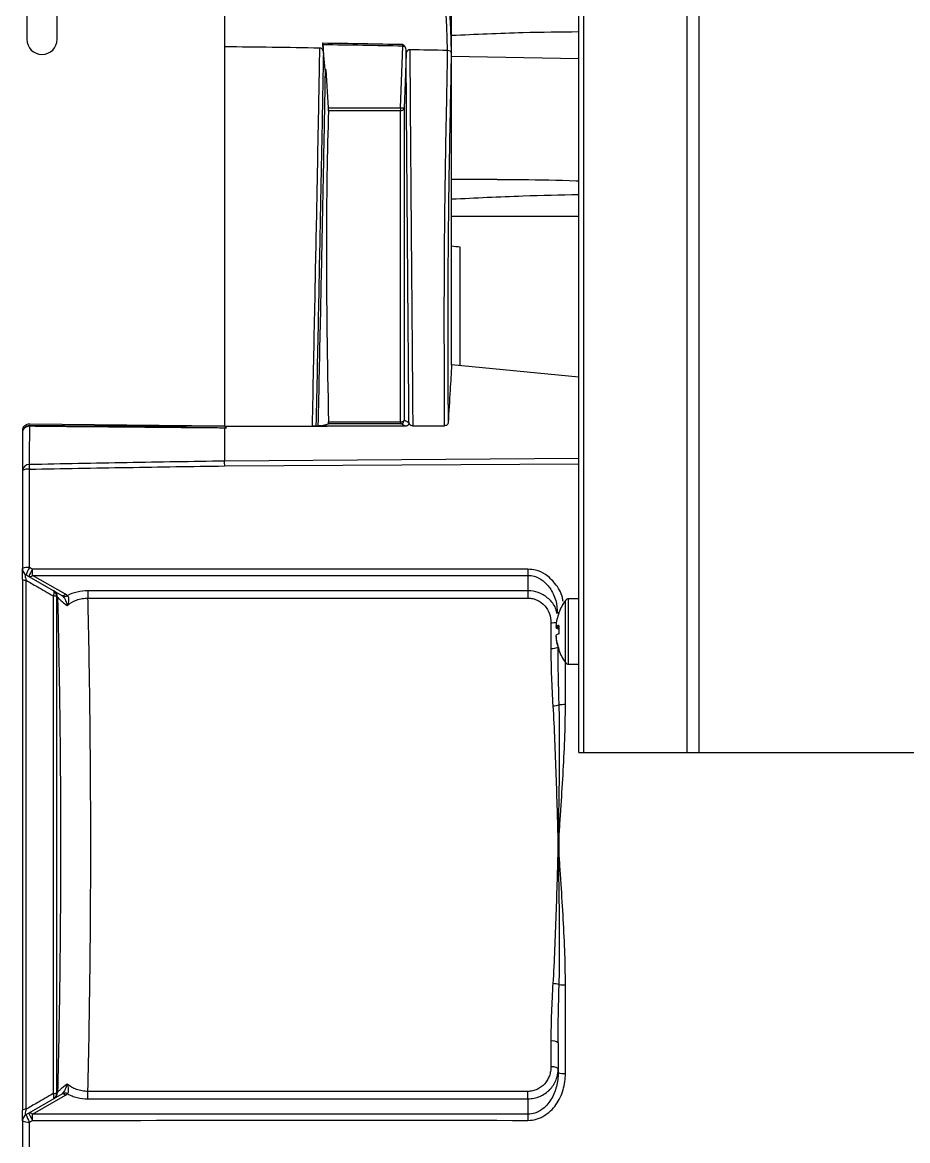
# Model space of a CAD drawing. Extents: x 9.3 to 87.2, y 0.6 to 68.8.
# Drawn here: x 56.185 to 59.844, y 25.467 to 30.091 of the extents above; entities that cross this region are included whole.
import ezdxf

# ---------------------------------------------------------------- set-up
doc = ezdxf.new("R2010")
doc.units = 0
doc.header["$MEASUREMENT"] = 0
doc.layers.add('OBJECT', color=7, linetype='CONTINUOUS')

msp = doc.modelspace()

# ---------------------------------------------------------------- linework, layer by layer
at = {"layer": 'OBJECT'}
for p, q in [((58.4856, 27.0722), (58.4856, 33.8472)), ((58.5061, 27.0722), (58.5061, 33.8472)), ((58.9336, 27.0722), (58.9336, 33.8472)), ((58.9831, 27.0722), (58.9831, 33.8472)), ((57.0206, 30.7699), (57.0206, 29.9916)), ((56.2031, 30.1437), (56.2031, 30.0212)), ((56.3281, 30.0212), (56.3281, 30.1437)), ((57.4362, 29.8948), (57.4272, 29.9985)), ((57.7483, 29.738), (57.7571, 29.9928)), ((57.7711, 29.9555), (57.7714, 29.9722)), ((57.9426, 29.9763), (57.9426, 29.9763)), ((57.9564, 29.951), (58.4856, 29.9424)), ((57.441, 29.8948), (57.4362, 29.8948)), ((57.4502, 29.738), (57.441, 29.8948)), ((57.4502, 29.738), (57.7483, 29.738)), ((57.7483, 29.738), (57.7483, 29.7256)), ((57.7633, 29.7375), (57.7633, 28.4461)), ((57.7483, 29.7256), (57.4505, 29.7256)), ((57.7483, 28.4393), (57.7483, 29.7256)), ((58.1481, 29.441), (57.9592, 29.4412)), ((57.9564, 29.2905), (58.4856, 29.2898)), ((57.9949, 28.6753), (57.9949, 29.162)), ((58.4856, 28.6245), (57.9592, 28.6751)), ((57.0168, 28.4212), (56.215, 28.4298)), ((56.505, 28.4207), (56.215, 28.4235)), ((57.0206, 28.4212), (56.4534, 28.4212)), ((57.0206, 28.4136), (57.0206, 28.3089)), ((57.3984, 28.4216), (57.4065, 28.4232)), ((57.4065, 28.4232), (57.4109, 28.4232)), ((57.4205, 28.4234), (57.4501, 28.4314)), ((57.4429, 28.4214), (57.4442, 28.4214)), ((57.7483, 28.4314), (57.4501, 28.4314)), ((57.4505, 28.4393), (57.7483, 28.4393)), ((57.7483, 28.4393), (57.7483, 28.4314)), ((57.7828, 28.4369), (57.7828, 28.4369)), ((56.1846, 28.3955), (56.1846, 28.2378)), ((57.0206, 28.3089), (57.0206, 28.2896)), ((57.0206, 28.2885), (57.0206, 28.2896)), ((57.0206, 28.2885), (57.0206, 28.2768)), ((58.4856, 28.2873), (57.0206, 28.2768)), ((57.021, 28.2569), (58.4856, 28.2659)), ((56.2116, 27.7996), (56.3472, 27.7214)), ((56.3622, 27.7261), (56.2266, 27.8044)), ((58.2746, 27.8299), (58.2746, 27.8044)), ((58.2746, 27.8044), (58.2746, 27.7407)), ((56.3265, 27.7162), (56.33, 27.7142)), ((58.2746, 27.7407), (56.4558, 27.7407)), ((56.4558, 27.7407), (56.4558, 27.7103)), ((56.4558, 27.7103), (58.2746, 27.7103)), ((58.2746, 27.7407), (58.2746, 27.7103)), ((58.4856, 27.7072), (58.4423, 27.7072)), ((58.4423, 27.4372), (58.4423, 27.7072)), ((58.4301, 27.4434), (58.4301, 27.7009)), ((58.3696, 27.6083), (58.3696, 27.5021)), ((58.3902, 27.5923), (58.4026, 27.591)), ((58.4025, 27.5875), (58.3902, 27.5886)), ((58.3902, 27.5521), (58.3905, 27.5521)), ((58.4296, 27.2697), (58.4296, 27.4421)), ((58.4423, 27.4372), (58.4856, 27.4372)), ((58.4856, 27.0722), (58.5061, 27.0722)), ((58.5061, 27.0722), (58.9336, 27.0722)), ((58.9336, 27.0722), (58.9831, 27.0722)), ((58.9831, 27.0722), (62.0882, 27.0722)), ((58.3696, 25.8783), (58.3696, 25.772)), ((58.2746, 25.6701), (56.4558, 25.6701)), ((56.4558, 25.6397), (56.4558, 25.6701)), ((58.2746, 25.6397), (58.2746, 25.6701)), ((56.3472, 25.659), (56.2116, 25.5807)), ((56.2266, 25.576), (56.3622, 25.6542)), ((56.33, 25.6662), (56.3265, 25.6642)), ((56.4558, 25.6397), (58.2746, 25.6397)), ((58.2746, 25.6397), (58.2746, 25.5759)), ((58.2746, 25.5759), (58.2746, 25.5505))]:
    msp.add_line(p, q, dxfattribs=at)
at = {"layer": 'OBJECT', "flags": 128}
for points in [[(57.7571, 29.9928), (57.7582, 29.9928), (57.7593, 29.9928), (57.7604, 29.9927), (57.7615, 29.9927), (57.7626, 29.9927), (57.7636, 29.9926), (57.7646, 29.9926), (57.7655, 29.9926)], [(57.7714, 29.9722), (57.7711, 29.9623), (57.7669, 29.8424), (57.7633, 29.7375)], [(57.7483, 29.738), (57.7511, 29.7379), (57.7539, 29.7378), (57.7565, 29.7377), (57.7587, 29.7376), (57.7606, 29.7376), (57.762, 29.7375), (57.7629, 29.7375), (57.7633, 29.7375)], [(57.7483, 28.4393), (57.7511, 28.4394), (57.7539, 28.4398), (57.7564, 28.4405), (57.7586, 28.4413), (57.7605, 28.4423), (57.7619, 28.4435), (57.7629, 28.4448), (57.7633, 28.4461)], [(56.2142, 28.2624), (56.2144, 28.2966), (56.215, 28.4207)], [(56.505, 28.4193), (56.863, 28.4171), (56.9241, 28.4164), (56.9627, 28.4158), (56.987, 28.4153), (57.0023, 28.4149), (57.0119, 28.4146), (57.0179, 28.4144), (57.0217, 28.4142), (57.024, 28.414), (57.0255, 28.4139), (57.0264, 28.4138), (57.027, 28.4137), (57.0273, 28.4136), (57.0275, 28.4135), (57.0276, 28.4135), (57.0276, 28.4135), (57.0276, 28.4135)], [(56.2266, 27.8044), (56.2266, 27.807), (56.2266, 27.8099), (56.2266, 27.8129), (56.2266, 27.8161), (56.2266, 27.8195), (56.2266, 27.823), (56.2266, 27.8264), (56.2266, 27.8299)], [(56.3115, 27.7419), (56.3129, 27.7407), (56.314, 27.7389), (56.3146, 27.7366), (56.3148, 27.7339), (56.3146, 27.7307), (56.314, 27.7272), (56.3129, 27.7234), (56.3115, 27.7194)], [(58.3996, 25.7637), (58.3991, 25.7653), (58.3974, 25.7669), (58.3946, 25.7683), (58.3909, 25.7696), (58.3863, 25.7706), (58.3811, 25.7714), (58.3755, 25.7719), (58.3696, 25.772)], [(56.3115, 25.6384), (56.3129, 25.6397), (56.314, 25.6414), (56.3146, 25.6437), (56.3148, 25.6465), (56.3146, 25.6497), (56.314, 25.6532), (56.3129, 25.657), (56.3115, 25.6609)], [(56.2266, 25.5505), (56.2266, 25.5539), (56.2266, 25.5574), (56.2266, 25.5609), (56.2266, 25.5642), (56.2266, 25.5675), (56.2266, 25.5705), (56.2266, 25.5734), (56.2266, 25.576)]]:
    msp.add_lwpolyline(points, dxfattribs=at)
at = {"layer": 'OBJECT'}
for centre, radius, start, end in [((56.2656, 30.0212), 0.0625, 180, 0), ((57.7494, 29.7396), 0.014, 265.3721, 351.3008), ((57.7483, 28.4464), 0.015, 270.0587, 358.8243), ((56.1664, 28.4216), 0.0486, 358.968, 2.1048), ((56.2121, 28.2349), 0.0276, 85.6482, 173.9839), ((51.8921, 28.1596), 4.3234, 1.1128, 1.3626), ((51.7634, 28.1814), 5.2581, 0.8225, 1.0397), ((56.2074, 28.2006), 0.0436, 80.4702, 121.5065), ((56.2073, 27.7813), 0.056, 82.4673, 113.8453), ((56.2146, 27.8325), 0.03, 180, 240), ((56.3164, 27.7675), 0.1231, 145.7573, 161.5362), ((56.3289, 27.7603), 0.1238, 145.7855, 161.4681), ((56.2155, 27.8134), 0.0143, 254.1798, 321.0846), ((56.1974, 27.8075), 0.0234, 236.9988, 275.5075), ((56.2966, 27.716), 0.0299, 0.2837, 59.9809), ((56.3131, 27.6909), 0.0285, 62.0945, 93.2485), ((56.3, 27.714), 0.0299, 0.2835, 59.9792), ((56.3511, 27.7351), 0.0143, 254.1798, 321.0852), ((56.3591, 27.7371), 0.0203, 248.3774, 303.5225), ((58.4423, 27.6922), 0.015, 90, 144.3318), ((58.6094, 27.5722), 0.2208, 144.3318, 159.5829), ((58.3714, 27.6852), 0.0769, 268.7027, 286.0105), ((58.6076, 27.5742), 0.2182, 159.7199, 175.2336), ((58.4041, 27.6486), 0.00169, 132.3089, 187.5347), ((58.4049, 27.572), 0.0252, 94.5427, 125.932), ((58.4114, 27.6116), 0.0313, 227.2212, 254.2493), ((58.6694, 27.58), 0.267, 176.3425, 183.6575), ((58.6698, 27.5643), 0.2674, 178.3178, 180.3378), ((58.4114, 27.5328), 0.0313, 105.7503, 132.7792), ((58.6103, 27.5742), 0.2209, 184.7775, 200.163), ((58.6076, 27.5702), 0.2182, 184.7663, 200.2801), ((58.3738, 27.5596), 0.0577, 265.8382, 295.4527), ((58.4067, 27.496), 0.00431, 151.6665, 191.5842), ((58.6094, 27.5722), 0.2208, 200.4171, 215.6682), ((58.4423, 27.4522), 0.015, 215.6682, 270), ((58.3743, 27.3701), 0.1057, 271.8713, 286.1475), ((58.4268, 27.0253), 0.2444, 89.3478, 95.4314), ((58.3743, 26.0103), 0.1057, 73.8525, 88.1287), ((58.4268, 26.3551), 0.2444, 264.5684, 270.6523), ((58.3767, 25.8422), 0.0368, 51.3869, 101.05), ((58.4222, 25.8108), 0.0664, 250.1097, 276.385), ((56.2966, 25.6644), 0.0299, 300.0194, 359.7161), ((56.3131, 25.6894), 0.0285, 266.7515, 297.9055), ((56.3, 25.6664), 0.0299, 300.0208, 359.7165), ((56.3511, 25.6453), 0.0143, 38.9148, 105.8202), ((56.3591, 25.6433), 0.0203, 56.4775, 111.6226), ((56.1974, 25.5728), 0.0234, 84.4937, 123), ((56.2155, 25.567), 0.0143, 38.9154, 105.8202), ((56.3289, 25.6201), 0.1238, 198.5319, 214.2145), ((56.2146, 25.5479), 0.03, 120, 180), ((56.2073, 25.5991), 0.056, 246.1547, 277.5327), ((56.3164, 25.6128), 0.1231, 198.4638, 214.2427)]:
    msp.add_arc(centre, radius, start, end, dxfattribs=at)
for centre, major_axis, ratio, start_param, end_param in [((57.4492, 29.738), (-0.0009, 0.015), 0.064825, 3.738652, 4.70858), ((57.7634, 26.6902), (-0.2162, 3.68), 0.064825, 0.597059, 1.071677), ((37.4838, 28.0419), (51.2919, -3.3959), 0.052401, 1.162872, 1.163631), ((57.4492, 28.4464), (-0.0009, 0.015), 0.064825, 3.155237, 4.213269)]:
    msp.add_ellipse(centre, major_axis=major_axis, ratio=ratio, start_param=start_param, end_param=end_param, dxfattribs=at)
for points in [[(57.9424, 29.9763), (57.9332, 30.2368), (57.9244, 30.4973), (57.9157, 30.7578)], [(57.9305, 30.7509), (57.9392, 30.4893), (57.948, 30.2276), (57.9573, 29.9659)], [(57.0206, 29.9916), (57.1519, 29.9901), (57.2831, 29.9883), (57.4143, 29.9863)], [(57.4272, 29.9985), (57.4269, 30.0012), (57.4267, 30.0038), (57.4266, 30.0062)], [(57.4266, 30.0062), (57.5369, 30.0048), (57.6472, 30.003), (57.7574, 30.0005)], [(57.7571, 29.9928), (57.6472, 29.9953), (57.5372, 29.9971), (57.4272, 29.9985)], [(57.7571, 29.9928), (57.7573, 29.9956), (57.7574, 29.9982), (57.7574, 30.0005)], [(57.7574, 30.0005), (57.7602, 29.998), (57.7631, 29.9954), (57.7655, 29.9926)], [(57.7863, 29.9796), (57.8383, 29.9785), (57.8904, 29.9774), (57.9424, 29.9763)], [(57.9426, 29.9763), (57.9426, 29.9763), (57.9425, 29.9763), (57.9424, 29.9763)], [(57.9592, 28.6751), (57.9571, 28.6404), (57.955, 28.6056), (57.9529, 28.5708)], [(57.9592, 28.6751), (57.9592, 28.688), (57.9592, 28.7009), (57.9592, 28.7137)], [(57.9529, 28.5708), (57.9501, 28.5256), (57.9474, 28.4804), (57.9446, 28.4352)], [(57.0206, 28.4212), (57.1615, 28.4206), (57.3022, 28.4209), (57.4429, 28.4214)], [(57.0276, 28.4135), (57.0253, 28.4135), (57.023, 28.4135), (57.0206, 28.4136)], [(57.0211, 28.4213), (57.0231, 28.4186), (57.0252, 28.416), (57.0276, 28.4135)], [(57.4429, 28.4214), (57.4232, 28.4214), (57.4034, 28.4214), (57.3837, 28.4214)], [(57.7689, 28.4216), (57.6607, 28.4215), (57.5524, 28.4214), (57.4442, 28.4214)], [(57.7985, 28.4226), (57.8425, 28.4228), (57.8864, 28.4229), (57.9303, 28.4229)], [(56.1846, 28.2378), (56.1846, 28.1033), (56.1846, 27.9682), (56.1846, 27.8325)], [(56.2146, 27.8368), (56.2146, 27.973), (56.2146, 28.1086), (56.2146, 28.2436)], [(56.1996, 27.8065), (56.2036, 27.8042), (56.2076, 27.8019), (56.2116, 27.7996)], [(56.2266, 27.8299), (56.2226, 27.8322), (56.2186, 27.8345), (56.2146, 27.8368)], [(58.2746, 27.8299), (57.5919, 27.8295), (56.9093, 27.8299), (56.2266, 27.8299)], [(56.2266, 27.8044), (56.9093, 27.8044), (57.592, 27.804), (58.2746, 27.8044)], [(56.3472, 27.7214), (56.3488, 27.7204), (56.3503, 27.7193), (56.3516, 27.7182)], [(56.3703, 27.7201), (56.3679, 27.7224), (56.3652, 27.7244), (56.3622, 27.7261)], [(58.3696, 27.5021), (58.3696, 27.4235), (58.3729, 27.3442), (58.3778, 27.2645)], [(58.4037, 27.2686), (58.4013, 27.3492), (58.3996, 27.4295), (58.3996, 27.5094)], [(58.3778, 26.1159), (58.3729, 26.0362), (58.3696, 25.9569), (58.3696, 25.8783)], [(58.3996, 25.8709), (58.3996, 25.9509), (58.4013, 26.0312), (58.4037, 26.1118)], [(58.4296, 25.7448), (58.4296, 25.8666), (58.4296, 25.9886), (58.4296, 26.1107)], [(58.3996, 25.8709), (58.3996, 25.8301), (58.3996, 25.7892), (58.3996, 25.7483)], [(56.3516, 25.6622), (56.3503, 25.661), (56.3488, 25.66), (56.3472, 25.659)], [(56.3622, 25.6542), (56.3652, 25.656), (56.3679, 25.658), (56.3703, 25.6603)], [(56.2116, 25.5807), (56.2076, 25.5784), (56.2036, 25.5761), (56.1996, 25.5738)], [(58.2746, 25.5759), (57.592, 25.5764), (56.9093, 25.576), (56.2266, 25.576)], [(56.1846, 25.5479), (56.1846, 25.4117), (56.1846, 25.2761), (56.1846, 25.1412)], [(56.2146, 25.5436), (56.2186, 25.5459), (56.2226, 25.5482), (56.2266, 25.5505)], [(56.2146, 25.1354), (56.2146, 25.2708), (56.2146, 25.4069), (56.2146, 25.5436)], [(56.2266, 25.5505), (56.9093, 25.5505), (57.5919, 25.5509), (58.2746, 25.5505)]]:
    msp.add_open_spline(points, degree=3, dxfattribs=at)
for points, knots in [([(57.9592, 28.7137), (57.9592, 28.8947), (57.9592, 29.0652), (57.9592, 29.3854), (57.9592, 29.5329), (57.9592, 29.8026), (57.9592, 29.923), (57.9592, 30.1349), (57.9592, 30.2249), (57.9592, 30.299)], [0, 0, 0, 0, 0.25, 0.25, 0.5, 0.5, 0.75, 0.75, 1, 1, 1, 1]), ([(57.9592, 30.0379), (58.0576, 30.0424), (58.233, 30.0504), (58.4086, 30.0522), (58.4856, 30.053)], [0, 0, 0, 0, 0.560818, 1, 1, 1, 1]), ([(57.0206, 29.9916), (57.0206, 29.8986), (57.0206, 29.7954), (57.0206, 29.625), (57.0206, 29.5658), (57.0206, 29.4427), (57.0206, 29.3788), (57.0206, 29.2795), (57.0206, 29.2457), (57.0206, 29.1773), (57.0206, 29.1427), (57.0206, 29.0371), (57.0206, 28.9648), (57.0206, 28.7419), (57.0206, 28.5855), (57.0206, 28.4212)], [0, 0, 0, 0, 0.25, 0.25, 0.375, 0.375, 0.5, 0.5, 0.5625, 0.5625, 0.625, 0.625, 0.75, 0.75, 1, 1, 1, 1]), ([(57.3837, 28.4214), (57.387, 28.5849), (57.3902, 28.7411), (57.3947, 28.9642), (57.3962, 29.0366), (57.399, 29.1769), (57.4004, 29.2449), (57.403, 29.3766), (57.4042, 29.4403), (57.4066, 29.5628), (57.4077, 29.6216), (57.4098, 29.7344), (57.4108, 29.7884), (57.4122, 29.8655), (57.4127, 29.8906), (57.4133, 29.9272), (57.4135, 29.9392), (57.4139, 29.963), (57.4141, 29.9747), (57.4143, 29.9863)], [0, 0, 0, 0, 0.25, 0.25, 0.375, 0.375, 0.5, 0.5, 0.625, 0.625, 0.75, 0.75, 0.875, 0.875, 0.9375, 0.9375, 0.96875, 0.96875, 1, 1, 1, 1]), ([(57.4143, 29.9863), (57.4171, 29.9862), (57.4195, 29.9849), (57.4232, 29.9815), (57.4246, 29.9795), (57.4277, 29.9732), (57.4286, 29.9686), (57.4289, 29.964)], [0, 0, 0, 0, 0.25, 0.25, 0.5, 0.5, 1, 1, 1, 1]), ([(57.4266, 30.0062), (57.4267, 30.005), (57.4267, 30.0038), (57.4268, 30.0026), (57.4271, 29.9971), (57.4274, 29.9916), (57.4277, 29.9861), (57.4281, 29.9787), (57.4285, 29.9713), (57.4289, 29.964)], [-0.000105601, -0.000105601, -0.000105601, -0.000105601, 0, 0, 0, 0.000491028, 0.000491028, 0.000491028, 0.001145693, 0.001145693, 0.001145693, 0.001145693]), ([(57.7714, 29.9722), (57.7715, 29.9757), (57.7711, 29.9792), (57.7694, 29.9862), (57.7679, 29.9897), (57.7655, 29.9926)], [0, 0, 0, 0, 0.5, 0.5, 1, 1, 1, 1]), ([(57.7711, 29.9555), (57.7712, 29.9605), (57.7721, 29.9654), (57.7753, 29.9723), (57.7767, 29.9745), (57.7806, 29.9782), (57.7833, 29.9796), (57.7863, 29.9796)], [0, 0, 0, 0, 0.5, 0.5, 0.75, 0.75, 1, 1, 1, 1]), ([(57.7863, 29.9796), (57.7866, 29.9337), (57.7869, 29.8851), (57.7877, 29.7828), (57.7884, 29.6757), (57.7893, 29.5588), (57.7901, 29.4676), (57.7903, 29.4365), (57.7908, 29.3732), (57.791, 29.341), (57.7923, 29.177), (57.7935, 29.0375), (57.7953, 28.8156), (57.7959, 28.7395), (57.7972, 28.5837), (57.7978, 28.5041), (57.7985, 28.4226)], [0, 0, 0, 0, 0.125, 0.125, 0.25, 0.375, 0.375, 0.4375, 0.4375, 0.5, 0.5, 0.75, 0.75, 0.875, 0.875, 1, 1, 1, 1]), ([(57.9303, 28.4229), (57.9299, 28.5042), (57.9295, 28.5838), (57.929, 28.739), (57.9289, 28.8147), (57.929, 28.9622), (57.9292, 29.0341), (57.9299, 29.1736), (57.9305, 29.2412), (57.932, 29.3718), (57.9329, 29.4348), (57.9349, 29.5565), (57.936, 29.6149), (57.9382, 29.7268), (57.9393, 29.7802), (57.9412, 29.8821), (57.942, 29.9305), (57.9426, 29.9763)], [0, 0, 0, 0, 0.125, 0.125, 0.25, 0.25, 0.375, 0.375, 0.5, 0.5, 0.625, 0.625, 0.75, 0.75, 0.875, 0.875, 1, 1, 1, 1]), ([(57.9426, 29.9763), (57.9465, 29.9762), (57.9501, 29.9751), (57.9554, 29.9712), (57.9571, 29.9686), (57.9573, 29.9659)], [0, 0, 0, 0, 0.5, 0.5, 1, 1, 1, 1]), ([(57.4289, 29.964), (57.4281, 29.9181), (57.4273, 29.8697), (57.4254, 29.7679), (57.4244, 29.7145), (57.4223, 29.6031), (57.4212, 29.545), (57.4188, 29.4242), (57.4176, 29.3614), (57.415, 29.2316), (57.4136, 29.1646), (57.4108, 29.0265), (57.4094, 28.9553), (57.4049, 28.7358), (57.4017, 28.5823), (57.3984, 28.4216)], [0, 0, 0, 0, 0.125, 0.125, 0.25, 0.25, 0.375, 0.375, 0.5, 0.5, 0.625, 0.625, 0.75, 0.75, 1, 1, 1, 1]), ([(57.7828, 28.4369), (57.7821, 28.5161), (57.7815, 28.5935), (57.7803, 28.7448), (57.7797, 28.8189), (57.778, 29.0346), (57.777, 29.1705), (57.7757, 29.3304), (57.7755, 29.3619), (57.775, 29.4236), (57.7748, 29.4539), (57.7741, 29.543), (57.7732, 29.6573), (57.7724, 29.7622), (57.7717, 29.8626), (57.7714, 29.9103), (57.7711, 29.9555)], [0, 0, 0, 0, 0.125, 0.125, 0.25, 0.25, 0.5, 0.5, 0.5625, 0.5625, 0.625, 0.625, 0.75, 0.875, 0.875, 1, 1, 1, 1]), ([(57.9573, 29.9659), (57.9567, 29.9207), (57.9559, 29.8731), (57.954, 29.7727), (57.9529, 29.72), (57.9507, 29.6098), (57.9496, 29.5522), (57.9475, 29.4323), (57.9466, 29.3701), (57.9451, 29.2414), (57.9445, 29.1749), (57.9437, 29.0374), (57.9435, 28.9665), (57.9433, 28.8212), (57.9434, 28.7466), (57.9438, 28.5937), (57.9442, 28.5153), (57.9446, 28.4352)], [0, 0, 0, 0, 0.125, 0.125, 0.25, 0.25, 0.375, 0.375, 0.5, 0.5, 0.625, 0.625, 0.75, 0.75, 0.875, 0.875, 1, 1, 1, 1]), ([(57.4362, 29.8948), (57.4355, 29.8505), (57.4347, 29.8038), (57.4329, 29.7059), (57.4319, 29.6546), (57.4289, 29.4943), (57.4266, 29.3785), (57.4215, 29.1311), (57.4188, 28.9993), (57.4129, 28.7214), (57.4098, 28.5754), (57.4065, 28.4232)], [0, 0, 0, 0, 0.125, 0.125, 0.25, 0.25, 0.5, 0.5, 0.75, 0.75, 1, 1, 1, 1]), ([(58.4856, 29.4349), (58.4818, 29.435), (58.4027, 29.4375), (58.2901, 29.4403), (58.1816, 29.4403), (58.1481, 29.4403)], [0, 0, 0, 0, 0.034586, 0.702582, 1, 1, 1, 1]), ([(57.9592, 29.3609), (58.0576, 29.3657), (58.233, 29.3743), (58.4086, 29.3778), (58.4856, 29.3794)], [0, 0, 0, 0, 0.560818, 1, 1, 1, 1]), ([(57.7633, 28.4461), (57.7636, 28.446), (57.764, 28.4458), (57.7644, 28.4456), (57.7658, 28.4449), (57.7673, 28.4442), (57.7688, 28.4435), (57.7734, 28.4413), (57.7781, 28.4391), (57.7828, 28.4369)], [0, 0, 0, 0, 0.000762, 0.000762, 0.000762, 0.00381, 0.00381, 0.00381, 0.01359231, 0.01359231, 0.01359231, 0.01359231]), ([(56.215, 28.4232), (56.2146, 28.4233), (56.2103, 28.4239), (56.202, 28.4214), (56.1924, 28.4154), (56.1866, 28.4065), (56.1844, 28.3996), (56.1847, 28.3959), (56.1848, 28.3955)], [0, 0, 0, 0, 0.026635, 0.277214, 0.534665, 0.756442, 0.971918, 1, 1, 1, 1]), ([(56.215, 28.4298), (56.211, 28.4298), (56.2071, 28.4292), (56.1998, 28.4267), (56.1964, 28.4248), (56.188, 28.4176), (56.1846, 28.4109), (56.1846, 28.404)], [0, 0, 0, 0, 0.25, 0.25, 0.5, 0.5, 1, 1, 1, 1]), ([(56.215, 28.4207), (56.207, 28.4208), (56.1992, 28.4181), (56.1907, 28.4111), (56.1885, 28.4083), (56.1854, 28.4021), (56.1846, 28.3988), (56.1846, 28.3955)], [0, 0, 0, 0, 0.5, 0.5, 0.75, 0.75, 1, 1, 1, 1]), ([(57.0206, 28.4136), (57.0106, 28.4136), (57.0006, 28.4137), (56.9906, 28.4138), (56.9506, 28.4142), (56.9107, 28.4145), (56.8707, 28.4148), (56.7107, 28.4162), (56.5507, 28.4176), (56.3907, 28.4191), (56.3321, 28.4196), (56.2736, 28.4202), (56.215, 28.4207)], [0, 0, 0, 0, 0.000762, 0.000762, 0.000762, 0.00381, 0.00381, 0.00381, 0.016002, 0.016002, 0.016002, 0.02046462, 0.02046462, 0.02046462, 0.02046462]), ([(57.3984, 28.4216), (57.398, 28.4216), (57.3966, 28.4215), (57.3915, 28.4214), (57.3877, 28.4214), (57.3837, 28.4214)], [0, 0, 0, 0, 0.5, 0.5, 1, 1, 1, 1]), ([(57.4205, 28.4234), (57.4204, 28.4233), (57.4195, 28.4233), (57.4162, 28.4232), (57.4137, 28.4232), (57.4109, 28.4232)], [0, 0, 0, 0, 0.5, 0.5, 1, 1, 1, 1]), ([(57.7689, 28.4216), (57.7651, 28.4234), (57.7614, 28.4252), (57.7576, 28.427), (57.7545, 28.4285), (57.7514, 28.43), (57.7483, 28.4314)], [0, 0, 0, 0, 0.00789064, 0.00789064, 0.00789064, 0.01435076, 0.01435076, 0.01435076, 0.01435076]), ([(57.7828, 28.4369), (57.7829, 28.4338), (57.7823, 28.4309), (57.7797, 28.4266), (57.7785, 28.4252), (57.7758, 28.4234), (57.7747, 28.4228), (57.7721, 28.4219), (57.7705, 28.4216), (57.7689, 28.4216)], [0, 0, 0, 0, 0.5, 0.5, 0.75, 0.75, 0.875, 0.875, 1, 1, 1, 1]), ([(57.7985, 28.4226), (57.7969, 28.4226), (57.7954, 28.4229), (57.7927, 28.4236), (57.7916, 28.4241), (57.7886, 28.4258), (57.7872, 28.4271), (57.7839, 28.4312), (57.7829, 28.434), (57.7828, 28.4369)], [0, 0, 0, 0, 0.125, 0.125, 0.25, 0.25, 0.5, 0.5, 1, 1, 1, 1]), ([(57.9446, 28.4352), (57.9444, 28.4327), (57.9436, 28.4302), (57.9406, 28.4267), (57.9393, 28.4256), (57.9357, 28.4237), (57.9332, 28.423), (57.9303, 28.4229)], [0, 0, 0, 0, 0.5, 0.5, 0.75, 0.75, 1, 1, 1, 1]), ([(57.0206, 28.2768), (56.8862, 28.2748), (56.7518, 28.2725), (56.483, 28.2677), (56.3486, 28.2652), (56.2142, 28.2624)], [0, 0, 0, 0, 0.5, 0.5, 1, 1, 1, 1]), ([(56.2146, 28.2436), (56.349, 28.2462), (56.4834, 28.2485), (56.7522, 28.2529), (56.8866, 28.255), (57.021, 28.2569)], [0, 0, 0, 0, 0.5, 0.5, 1, 1, 1, 1]), ([(56.1846, 27.7879), (56.1846, 27.7941), (56.1846, 27.8001), (56.1846, 27.8112), (56.1846, 27.8162), (56.1846, 27.8244), (56.1846, 27.8275), (56.1846, 27.8316), (56.1846, 27.8325), (56.1846, 27.8325)], [0, 0, 0, 0, 0.25, 0.25, 0.5, 0.5, 0.75, 0.75, 1, 1, 1, 1]), ([(56.1996, 27.8065), (56.1988, 27.807), (56.198, 27.8071), (56.1968, 27.8059), (56.1964, 27.8045), (56.1964, 27.8), (56.1968, 27.797), (56.198, 27.7908), (56.1988, 27.7875), (56.1997, 27.7842)], [0, 0, 0, 0, 0.25, 0.25, 0.5, 0.5, 0.75, 0.75, 1, 1, 1, 1]), ([(58.4197, 27.6965), (58.419, 27.7019), (58.4153, 27.7293), (58.3905, 27.7694), (58.3514, 27.808), (58.311, 27.8272), (58.2852, 27.8291), (58.2746, 27.8299)], [0, 0, 0, 0, 0.078091, 0.389161, 0.638998, 0.851206, 1, 1, 1, 1]), ([(58.2746, 27.8044), (58.2832, 27.8037), (58.3042, 27.802), (58.337, 27.7847), (58.369, 27.7504), (58.3926, 27.7024), (58.3958, 27.6652), (58.3974, 27.6472)], [0, 0, 0, 0, 0.11715, 0.286575, 0.491456, 0.753518, 1, 1, 1, 1]), ([(56.1846, 27.7879), (56.1846, 27.6061), (56.1846, 27.4234), (56.1846, 27.0574), (56.1846, 26.8738), (56.1846, 26.5066), (56.1846, 26.323), (56.1846, 25.957), (56.1846, 25.7743), (56.1846, 25.5925)], [0, 0, 0, 0, 0.25, 0.25, 0.5, 0.5, 0.75, 0.75, 1, 1, 1, 1]), ([(56.1997, 25.5962), (56.1997, 25.7773), (56.1997, 25.9595), (56.1996, 26.3243), (56.1996, 26.5072), (56.1996, 26.8732), (56.1996, 27.0562), (56.1997, 27.421), (56.1997, 27.603), (56.1997, 27.7842)], [0, 0, 0, 0, 0.25, 0.25, 0.5, 0.5, 0.75, 0.75, 1, 1, 1, 1]), ([(56.1997, 27.7842), (56.2149, 27.7754), (56.2301, 27.7666), (56.2453, 27.7578), (56.2674, 27.745), (56.2895, 27.7322), (56.3115, 27.7194)], [0, 0, 0, 0, 0.001460027, 0.001460027, 0.001460027, 0.003580259, 0.003580259, 0.003580259, 0.003580259]), ([(56.3115, 27.7194), (56.3115, 27.5488), (56.3115, 27.3776), (56.3115, 27.0344), (56.3115, 26.8623), (56.3115, 26.5181), (56.3115, 26.3461), (56.3115, 26.0029), (56.3115, 25.8315), (56.3115, 25.6609)], [0, 0, 0, 0, 0.25, 0.25, 0.5, 0.5, 0.75, 0.75, 1, 1, 1, 1]), ([(56.3265, 25.6642), (56.3265, 25.8343), (56.3265, 26.0051), (56.3265, 26.3472), (56.3265, 26.5186), (56.3265, 26.8618), (56.3265, 27.0333), (56.3265, 27.3754), (56.3265, 27.5461), (56.3265, 27.7162)], [0, 0, 0, 0, 0.25, 0.25, 0.5, 0.5, 0.75, 0.75, 1, 1, 1, 1]), ([(56.33, 27.7142), (56.332, 27.6318), (56.3338, 27.5485), (56.3361, 27.4221), (56.3368, 27.3798), (56.3381, 27.2947), (56.3387, 27.2519), (56.3403, 27.1231), (56.3411, 27.0369), (56.3419, 26.9072), (56.3421, 26.8638), (56.3423, 26.777), (56.3424, 26.7334), (56.3424, 26.6029), (56.3421, 26.5162), (56.3411, 26.3432), (56.3403, 26.2569), (56.3371, 25.9993), (56.334, 25.831), (56.33, 25.6662)], [0, 0, 0, 0, 0.125, 0.125, 0.1875, 0.1875, 0.25, 0.25, 0.375, 0.375, 0.4375, 0.4375, 0.5, 0.5, 0.625, 0.625, 0.75, 0.75, 1, 1, 1, 1]), ([(56.33, 27.7142), (56.3305, 27.7131), (56.3319, 27.7115), (56.3363, 27.7071), (56.3392, 27.7045), (56.3461, 27.6985), (56.3503, 27.6951), (56.3595, 27.6876), (56.3645, 27.6836), (56.37, 27.6793)], [0, 0, 0, 0, 0.25, 0.25, 0.5, 0.5, 0.75, 0.75, 1, 1, 1, 1]), ([(56.3516, 27.7182), (56.3539, 27.7159), (56.3561, 27.713), (56.36, 27.7064), (56.3617, 27.703), (56.3661, 27.6926), (56.3683, 27.6858), (56.37, 27.6793)], [0, 0, 0, 0, 0.25, 0.25, 0.5, 0.5, 1, 1, 1, 1]), ([(56.3703, 27.7201), (56.3726, 27.7179), (56.3742, 27.7149), (56.3759, 27.7082), (56.3761, 27.7046), (56.3751, 27.6936), (56.3728, 27.6863), (56.37, 27.6793)], [0, 0, 0, 0, 0.25, 0.25, 0.5, 0.5, 1, 1, 1, 1]), ([(56.37, 27.6793), (56.3808, 27.6888), (56.3939, 27.6966), (56.4158, 27.7047), (56.4236, 27.7068), (56.4394, 27.7096), (56.4476, 27.7103), (56.4558, 27.7103)], [0, 0, 0, 0, 0.5, 0.5, 0.75, 0.75, 1, 1, 1, 1]), ([(56.4558, 27.7407), (56.4403, 27.7407), (56.4253, 27.7389), (56.3961, 27.7318), (56.3826, 27.7267), (56.3703, 27.7201)], [0, 0, 0, 0, 0.5, 0.5, 1, 1, 1, 1]), ([(56.4558, 25.6701), (56.4596, 25.8353), (56.4624, 26.0026), (56.4662, 26.3413), (56.4672, 26.5127), (56.4672, 26.7295), (56.4672, 26.773), (56.4669, 26.8597), (56.4668, 26.903), (56.466, 27.0326), (56.4653, 27.1186), (56.4639, 27.2472), (56.4633, 27.2901), (56.4622, 27.3752), (56.4615, 27.4176), (56.4594, 27.5441), (56.4577, 27.6276), (56.4558, 27.7103)], [0, 0, 0, 0, 0.25, 0.25, 0.5, 0.5, 0.5625, 0.5625, 0.625, 0.625, 0.75, 0.75, 0.8125, 0.8125, 0.875, 0.875, 1, 1, 1, 1]), ([(58.3941, 27.6461), (58.3933, 27.6516), (58.3902, 27.6728), (58.3673, 27.7039), (58.33, 27.731), (58.2965, 27.7401), (58.2785, 27.7406), (58.2746, 27.7407)], [0, 0, 0, 0, 0.10552, 0.405036, 0.683884, 0.931425, 1, 1, 1, 1]), ([(58.2746, 27.7103), (58.2813, 27.7103), (58.288, 27.7095), (58.3008, 27.7066), (58.307, 27.7045), (58.325, 27.6961), (58.3353, 27.6882), (58.3525, 27.6687), (58.3588, 27.6577), (58.3675, 27.6336), (58.3696, 27.6211), (58.3696, 27.6083)], [0, 0, 0, 0, 0.125, 0.125, 0.25, 0.25, 0.5, 0.5, 0.75, 0.75, 1, 1, 1, 1]), ([(58.3778, 27.2645), (58.3806, 27.2171), (58.3829, 27.1696), (58.387, 27.0742), (58.3887, 27.0264), (58.392, 26.9306), (58.3936, 26.8826), (58.3957, 26.8105), (58.3964, 26.7864), (58.3976, 26.7383), (58.3982, 26.7143), (58.3982, 26.6661), (58.3976, 26.642), (58.3964, 26.5939), (58.3957, 26.5699), (58.3936, 26.4978), (58.392, 26.4498), (58.3887, 26.3539), (58.387, 26.3062), (58.3829, 26.2108), (58.3806, 26.1632), (58.3778, 26.1159)], [0, 0, 0, 0, 0.125, 0.125, 0.25, 0.25, 0.375, 0.375, 0.4375, 0.4375, 0.5, 0.5, 0.5625, 0.5625, 0.625, 0.625, 0.75, 0.75, 0.875, 0.875, 1, 1, 1, 1]), ([(58.4037, 26.1118), (58.4051, 26.1597), (58.4057, 26.2078), (58.4059, 26.304), (58.4056, 26.3522), (58.4044, 26.4487), (58.4037, 26.497), (58.4024, 26.5694), (58.4019, 26.5935), (58.4011, 26.6419), (58.4007, 26.666), (58.4007, 26.7144), (58.4011, 26.7385), (58.4019, 26.7869), (58.4024, 26.811), (58.4037, 26.8835), (58.4044, 26.9317), (58.4056, 27.0281), (58.4059, 27.0763), (58.4057, 27.1726), (58.4051, 27.2206), (58.4037, 27.2686)], [0, 0, 0, 0, 0.125, 0.125, 0.25, 0.25, 0.375, 0.375, 0.4375, 0.4375, 0.5, 0.5, 0.5625, 0.5625, 0.625, 0.625, 0.75, 0.75, 0.875, 0.875, 1, 1, 1, 1]), ([(58.4296, 26.1107), (58.4296, 26.159), (58.4285, 26.2073), (58.4249, 26.3038), (58.4224, 26.3521), (58.4169, 26.4487), (58.4138, 26.497), (58.409, 26.5694), (58.4074, 26.5935), (58.4045, 26.6418), (58.4032, 26.666), (58.4031, 26.7143), (58.4045, 26.7384), (58.4074, 26.7867), (58.409, 26.8109), (58.4138, 26.8833), (58.4169, 26.9316), (58.4224, 27.0282), (58.4249, 27.0765), (58.4285, 27.1731), (58.4296, 27.2214), (58.4296, 27.2697)], [0, 0, 0, 0, 0.125, 0.125, 0.25, 0.25, 0.375, 0.375, 0.4375, 0.4375, 0.5, 0.5, 0.5625, 0.5625, 0.625, 0.625, 0.75, 0.75, 0.875, 0.875, 1, 1, 1, 1]), ([(58.3696, 25.772), (58.3696, 25.7657), (58.3691, 25.7593), (58.367, 25.7469), (58.3653, 25.7407), (58.361, 25.7287), (58.3583, 25.723), (58.3519, 25.712), (58.3481, 25.7067), (58.3353, 25.6923), (58.3248, 25.6842), (58.307, 25.6759), (58.3007, 25.6737), (58.2879, 25.6709), (58.2813, 25.6701), (58.2746, 25.6701)], [0, 0, 0, 0, 0.125, 0.125, 0.25, 0.25, 0.375, 0.375, 0.5, 0.5, 0.75, 0.75, 0.875, 0.875, 1, 1, 1, 1]), ([(58.2746, 25.6397), (58.2832, 25.6397), (58.2917, 25.6405), (58.3082, 25.6439), (58.3164, 25.6464), (58.3395, 25.6562), (58.3535, 25.6658), (58.3704, 25.6833), (58.3755, 25.6897), (58.3842, 25.7031), (58.3878, 25.7102), (58.3937, 25.7249), (58.396, 25.7326), (58.3989, 25.748), (58.3996, 25.7558), (58.3996, 25.7637)], [0, 0, 0, 0, 0.125, 0.125, 0.25, 0.25, 0.5, 0.5, 0.625, 0.625, 0.75, 0.75, 0.875, 0.875, 1, 1, 1, 1]), ([(58.3996, 25.7483), (58.3996, 25.7286), (58.3973, 25.7091), (58.39, 25.6807), (58.3869, 25.6713), (58.3794, 25.6532), (58.375, 25.6444), (58.3647, 25.6277), (58.3588, 25.6198), (58.3455, 25.6055), (58.338, 25.5989), (58.3258, 25.5907), (58.3216, 25.5883), (58.3128, 25.5839), (58.3082, 25.582), (58.2942, 25.5775), (58.2846, 25.5759), (58.2746, 25.5759)], [0, 0, 0, 0, 0.25, 0.25, 0.375, 0.375, 0.5, 0.5, 0.625, 0.625, 0.75, 0.75, 0.8125, 0.8125, 0.875, 0.875, 1, 1, 1, 1]), ([(58.2746, 25.5505), (58.2863, 25.5505), (58.2976, 25.5521), (58.3143, 25.5567), (58.3198, 25.5586), (58.3304, 25.5632), (58.3355, 25.5658), (58.3504, 25.5744), (58.3597, 25.5815), (58.3764, 25.5972), (58.3839, 25.6059), (58.3972, 25.6247), (58.403, 25.6346), (58.4128, 25.6553), (58.4168, 25.6661), (58.4233, 25.688), (58.4256, 25.6992), (58.4288, 25.7218), (58.4296, 25.7333), (58.4296, 25.7448)], [0, 0, 0, 0, 0.125, 0.125, 0.1875, 0.1875, 0.25, 0.25, 0.375, 0.375, 0.5, 0.5, 0.625, 0.625, 0.75, 0.75, 0.875, 0.875, 1, 1, 1, 1]), ([(56.37, 25.701), (56.3645, 25.6968), (56.3594, 25.6927), (56.3502, 25.6853), (56.3461, 25.6819), (56.3391, 25.6758), (56.3362, 25.6732), (56.3319, 25.6689), (56.3305, 25.6673), (56.33, 25.6662)], [0, 0, 0, 0, 0.25, 0.25, 0.5, 0.5, 0.75, 0.75, 1, 1, 1, 1]), ([(56.3516, 25.6622), (56.3539, 25.6644), (56.3561, 25.6674), (56.36, 25.6739), (56.3617, 25.6774), (56.3661, 25.6878), (56.3683, 25.6946), (56.37, 25.701)], [0, 0, 0, 0, 0.25, 0.25, 0.5, 0.5, 1, 1, 1, 1]), ([(56.4558, 25.6701), (56.4476, 25.6701), (56.4394, 25.6708), (56.4235, 25.6736), (56.4158, 25.6757), (56.4013, 25.681), (56.3942, 25.6844), (56.3814, 25.692), (56.3754, 25.6963), (56.37, 25.701)], [0, 0, 0, 0, 0.25, 0.25, 0.5, 0.5, 0.75, 0.75, 1, 1, 1, 1]), ([(56.3703, 25.6603), (56.3726, 25.6624), (56.3742, 25.6654), (56.3759, 25.6721), (56.3761, 25.6758), (56.3751, 25.6867), (56.3728, 25.694), (56.37, 25.701)], [0, 0, 0, 0, 0.25, 0.25, 0.5, 0.5, 1, 1, 1, 1]), ([(56.3115, 25.6609), (56.2895, 25.6482), (56.2674, 25.6354), (56.2453, 25.6226), (56.2301, 25.6138), (56.2149, 25.605), (56.1997, 25.5962)], [0, 0, 0, 0, 0.002120232, 0.002120232, 0.002120232, 0.003580258, 0.003580258, 0.003580258, 0.003580258]), ([(56.3703, 25.6603), (56.3764, 25.657), (56.383, 25.654), (56.3965, 25.6489), (56.4034, 25.6468), (56.425, 25.6415), (56.4404, 25.6397), (56.4558, 25.6397)], [0, 0, 0, 0, 0.25, 0.25, 0.5, 0.5, 1, 1, 1, 1]), ([(56.1846, 25.5479), (56.1846, 25.5479), (56.1846, 25.5488), (56.1846, 25.5529), (56.1846, 25.556), (56.1846, 25.5642), (56.1846, 25.5692), (56.1846, 25.5803), (56.1846, 25.5863), (56.1846, 25.5925)], [0, 0, 0, 0, 0.25, 0.25, 0.5, 0.5, 0.75, 0.75, 1, 1, 1, 1]), ([(56.1997, 25.5962), (56.1988, 25.5929), (56.198, 25.5897), (56.1968, 25.5833), (56.1964, 25.5803), (56.1964, 25.5759), (56.1968, 25.5745), (56.198, 25.5733), (56.1988, 25.5733), (56.1996, 25.5738)], [0, 0, 0, 0, 0.25, 0.25, 0.5, 0.5, 0.75, 0.75, 1, 1, 1, 1])]:
    msp.add_open_spline(points, degree=3, knots=knots, dxfattribs=at)

doc.saveas('drawing.dxf')
